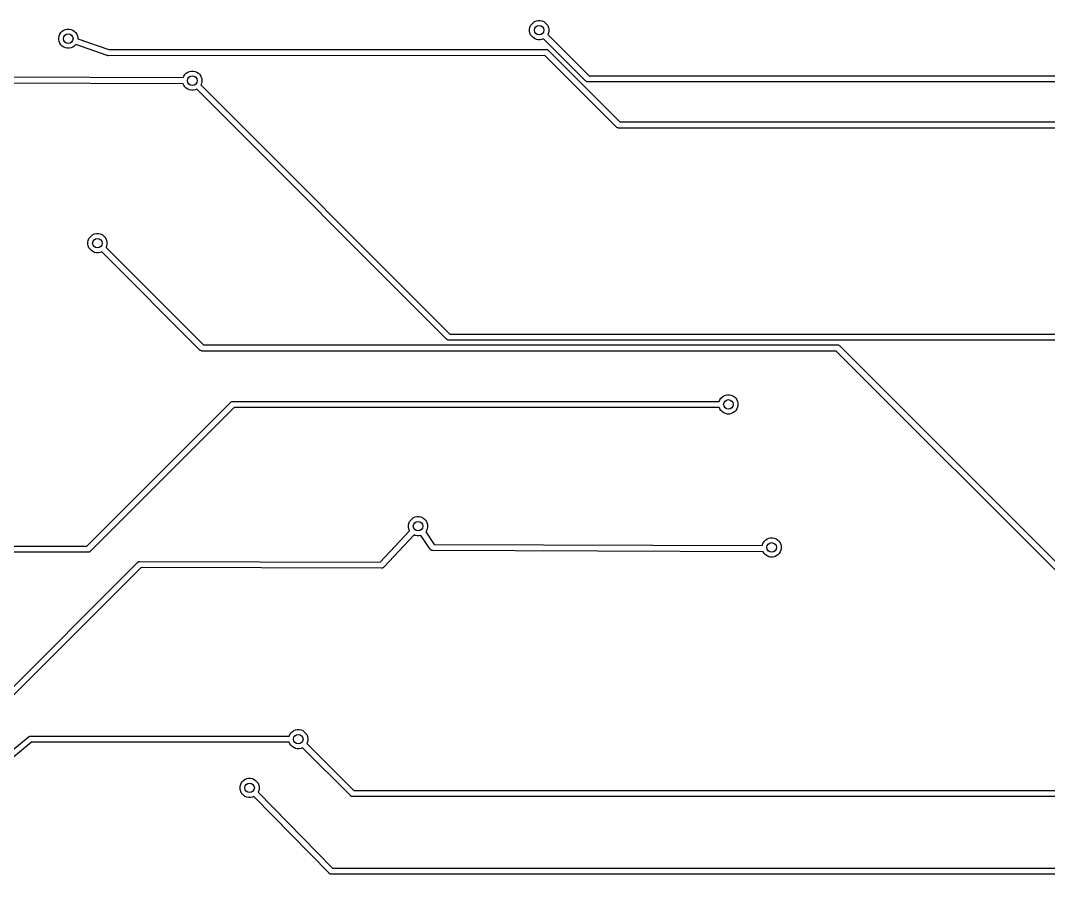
# Model space of a CAD drawing. Extents: x -26.1 to -7.5, y -7.6 to -2.3.
# Drawn here: x -22.234 to -20.545, y -5.204 to -3.791 of the extents above; entities that cross this region are included whole.
import ezdxf

# ---------------------------------------------------------------- set-up
doc = ezdxf.new("R2010")
doc.units = 0
doc.header["$MEASUREMENT"] = 0
doc.layers.add('BLACK', color=7, linetype='CONTINUOUS')

msp = doc.modelspace()

# ---------------------------------------------------------------- linework, layer by layer
at = {"layer": 'BLACK', "linetype": 'CONTINUOUS'}
for p, q in [((-21.3971, -3.80241), (-21.396, -3.79954)), ((-21.396, -3.79954), (-21.3942, -3.79696)), ((-21.3942, -3.79696), (-21.392, -3.79477)), ((-21.392, -3.79477), (-21.3895, -3.79304)), ((-21.3895, -3.79304), (-21.3866, -3.79186)), ((-21.3866, -3.79186), (-21.3836, -3.79125)), ((-21.3836, -3.79125), (-21.3804, -3.79125)), ((-21.3804, -3.79125), (-21.3774, -3.79186)), ((-21.3774, -3.79186), (-21.3745, -3.79304)), ((-21.3745, -3.79304), (-21.372, -3.79477)), ((-21.372, -3.79477), (-21.3698, -3.79696)), ((-21.3698, -3.79696), (-21.368, -3.79954)), ((-21.368, -3.79954), (-21.3669, -3.80241)), ((-22.1717, -3.81945), (-22.1711, -3.81641)), ((-22.1711, -3.81641), (-22.17, -3.81354)), ((-22.17, -3.81354), (-22.1682, -3.81096)), ((-22.1682, -3.81096), (-22.166, -3.80877)), ((-22.166, -3.80877), (-22.1635, -3.80704)), ((-22.1635, -3.80704), (-22.1606, -3.80586)), ((-22.1606, -3.80586), (-22.1576, -3.80525)), ((-22.1576, -3.80525), (-22.1544, -3.80525)), ((-22.1544, -3.80525), (-22.1514, -3.80586)), ((-22.1514, -3.80586), (-22.1485, -3.80704)), ((-22.1485, -3.80704), (-22.146, -3.80877)), ((-22.146, -3.80877), (-22.1438, -3.81096)), ((-22.1438, -3.81096), (-22.142, -3.81354)), ((-22.142, -3.81354), (-22.1409, -3.81641)), ((-22.1409, -3.81641), (-22.1403, -3.81945)), ((-21.3977, -3.80545), (-21.3971, -3.80241)), ((-21.3977, -3.80855), (-21.3977, -3.80545)), ((-21.3971, -3.81159), (-21.3977, -3.80855)), ((-21.396, -3.81446), (-21.3971, -3.81159)), ((-21.3942, -3.81704), (-21.396, -3.81446)), ((-21.392, -3.81923), (-21.3942, -3.81704)), ((-21.3669, -3.81159), (-21.3679, -3.81405)), ((-21.3679, -3.81405), (-21.3001, -3.88183)), ((-21.3669, -3.80241), (-21.3663, -3.80545)), ((-21.3663, -3.80855), (-21.3669, -3.81159)), ((-21.3663, -3.80545), (-21.3663, -3.80855)), ((-22.1717, -3.82255), (-22.1717, -3.81945)), ((-22.1711, -3.82559), (-22.1717, -3.82255)), ((-22.17, -3.82846), (-22.1711, -3.82559)), ((-22.1682, -3.83104), (-22.17, -3.82846)), ((-22.166, -3.83323), (-22.1682, -3.83104)), ((-22.1635, -3.83496), (-22.166, -3.83323)), ((-22.146, -3.83323), (-22.1485, -3.83496)), ((-22.1438, -3.83104), (-22.146, -3.83323)), ((-22.1435, -3.83065), (-22.1438, -3.83104)), ((-22.092, -3.84859), (-22.1435, -3.83065)), ((-22.1403, -3.81945), (-22.1403, -3.82119)), ((-22.1403, -3.82119), (-22.0892, -3.839)), ((-21.3895, -3.82096), (-21.392, -3.81923)), ((-21.3866, -3.82214), (-21.3895, -3.82096)), ((-21.3836, -3.82275), (-21.3866, -3.82214)), ((-21.3804, -3.82275), (-21.3836, -3.82275)), ((-21.3774, -3.82214), (-21.3804, -3.82275)), ((-21.3749, -3.82112), (-21.3774, -3.82214)), ((-21.3059, -3.89019), (-21.3749, -3.82112)), ((-22.1606, -3.83614), (-22.1635, -3.83496)), ((-22.1576, -3.83675), (-22.1606, -3.83614)), ((-22.1544, -3.83675), (-22.1576, -3.83675)), ((-22.1514, -3.83614), (-22.1544, -3.83675)), ((-22.1485, -3.83496), (-22.1514, -3.83614)), ((-22.0919, -3.84864), (-22.092, -3.84859)), ((-22.0915, -3.84876), (-22.0919, -3.84864)), ((-22.0914, -3.8488), (-22.0915, -3.84876)), ((-22.0913, -3.84883), (-22.0914, -3.8488)), ((-22.091, -3.84893), (-22.0913, -3.84883)), ((-22.0908, -3.84894), (-22.091, -3.84893)), ((-22.0907, -3.84898), (-22.0908, -3.84894)), ((-22.0903, -3.84899), (-22.0907, -3.84898)), ((-22.0902, -3.849), (-22.0903, -3.84899)), ((-22.0901, -3.849), (-22.0902, -3.849)), ((-22.0897, -3.84902), (-22.0901, -3.849)), ((-22.0896, -3.849), (-22.0897, -3.84902)), ((-21.3726, -3.84875), (-22.0896, -3.849)), ((-22.0892, -3.839), (-21.3708, -3.83875)), ((-21.2552, -3.9662), (-21.3726, -3.84875)), ((-21.3708, -3.83875), (-21.3705, -3.83872)), ((-21.3705, -3.83872), (-21.37, -3.83878)), ((-21.37, -3.83878), (-21.3696, -3.83882)), ((-21.3696, -3.83882), (-21.3696, -3.83882)), ((-21.3696, -3.83882), (-21.3696, -3.83882)), ((-21.3696, -3.83882), (-21.3691, -3.83897)), ((-21.3691, -3.83897), (-21.3686, -3.83911)), ((-21.3686, -3.83911), (-21.3686, -3.83911)), ((-21.3686, -3.83911), (-21.3686, -3.83911)), ((-21.3686, -3.83911), (-21.3681, -3.83936)), ((-21.3681, -3.83936), (-21.3677, -3.83957)), ((-21.3677, -3.83957), (-21.3677, -3.83957)), ((-21.3677, -3.83957), (-21.3677, -3.83957)), ((-21.3677, -3.83957), (-21.3674, -3.83988)), ((-21.3674, -3.83988), (-21.367, -3.84019)), ((-21.367, -3.84019), (-21.3668, -3.84039)), ((-21.3668, -3.84039), (-21.2494, -3.95783)), ((-24.6167, -3.876), (-21.967, -3.88495)), ((-21.967, -3.88495), (-21.966, -3.88254)), ((-21.966, -3.88254), (-21.9642, -3.87996)), ((-21.9642, -3.87996), (-21.962, -3.87777)), ((-21.962, -3.87777), (-21.9595, -3.87604)), ((-21.9595, -3.87604), (-21.9566, -3.87486)), ((-21.9566, -3.87486), (-21.9536, -3.87425)), ((-21.9536, -3.87425), (-21.9504, -3.87425)), ((-21.9504, -3.87425), (-21.9474, -3.87486)), ((-21.9474, -3.87486), (-21.9445, -3.87604)), ((-21.9445, -3.87604), (-21.942, -3.87777)), ((-21.942, -3.87777), (-21.9398, -3.87996)), ((-21.9398, -3.87996), (-21.938, -3.88254)), ((-21.938, -3.88254), (-21.9369, -3.88541)), ((-21.3001, -3.88183), (-17.2587, -3.88183)), ((-21.967, -3.89495), (-24.617, -3.886)), ((-21.966, -3.89746), (-21.967, -3.89495)), ((-21.9642, -3.90004), (-21.966, -3.89746)), ((-21.962, -3.90223), (-21.9642, -3.90004)), ((-21.9595, -3.90396), (-21.962, -3.90223)), ((-21.9369, -3.89459), (-21.9379, -3.89705)), ((-21.9379, -3.89705), (-21.5286, -4.30637)), ((-21.9369, -3.88541), (-21.9363, -3.88845)), ((-21.9363, -3.89155), (-21.9369, -3.89459)), ((-21.9363, -3.88845), (-21.9363, -3.89155)), ((-21.3057, -3.89039), (-21.3059, -3.89019)), ((-21.305, -3.89097), (-21.3057, -3.89039)), ((-21.305, -3.89101), (-21.305, -3.89097)), ((-21.3041, -3.89147), (-21.305, -3.89101)), ((-21.3031, -3.89176), (-21.3041, -3.89147)), ((-21.3022, -3.89186), (-21.3031, -3.89176)), ((-21.3019, -3.89183), (-21.3022, -3.89186)), ((-17.2605, -3.89183), (-21.3019, -3.89183)), ((-21.9566, -3.90514), (-21.9595, -3.90396)), ((-21.9536, -3.90575), (-21.9566, -3.90514)), ((-21.9504, -3.90575), (-21.9536, -3.90575)), ((-21.9474, -3.90514), (-21.9504, -3.90575)), ((-21.9449, -3.90412), (-21.9474, -3.90514)), ((-21.5343, -4.31474), (-21.9449, -3.90412)), ((-21.255, -3.96639), (-21.2552, -3.9662)), ((-21.2542, -3.96701), (-21.255, -3.96639)), ((-21.2534, -3.96748), (-21.2542, -3.96701)), ((-21.2524, -3.96776), (-21.2534, -3.96748)), ((-21.2514, -3.96786), (-21.2524, -3.96776)), ((-21.2512, -3.96783), (-21.2514, -3.96786)), ((-19.3992, -3.96783), (-21.2512, -3.96783)), ((-21.2494, -3.95783), (-19.3974, -3.95783)), ((-22.1237, -4.15545), (-22.1231, -4.15241)), ((-22.1237, -4.15855), (-22.1237, -4.15545)), ((-22.1231, -4.15241), (-22.122, -4.14954)), ((-22.122, -4.14954), (-22.1202, -4.14696)), ((-22.1202, -4.14696), (-22.118, -4.14477)), ((-22.118, -4.14477), (-22.1155, -4.14304)), ((-22.1155, -4.14304), (-22.1126, -4.14186)), ((-22.1126, -4.14186), (-22.1096, -4.14125)), ((-22.1096, -4.14125), (-22.1064, -4.14125)), ((-22.1064, -4.14125), (-22.1034, -4.14186)), ((-22.1034, -4.14186), (-22.1005, -4.14304)), ((-22.1005, -4.14304), (-22.098, -4.14477)), ((-22.098, -4.14477), (-22.0958, -4.14696)), ((-22.0958, -4.14696), (-22.094, -4.14954)), ((-22.094, -4.14954), (-22.0929, -4.15241)), ((-22.0929, -4.15241), (-22.0923, -4.15545)), ((-22.0923, -4.15545), (-22.0923, -4.15855)), ((-22.1231, -4.16159), (-22.1237, -4.15855)), ((-22.122, -4.16446), (-22.1231, -4.16159)), ((-22.1202, -4.16704), (-22.122, -4.16446)), ((-22.118, -4.16923), (-22.1202, -4.16704)), ((-22.1155, -4.17096), (-22.118, -4.16923)), ((-22.1126, -4.17214), (-22.1155, -4.17096)), ((-22.1096, -4.17275), (-22.1126, -4.17214)), ((-22.1034, -4.17214), (-22.1064, -4.17275)), ((-22.1009, -4.17112), (-22.1034, -4.17214)), ((-21.9395, -4.33261), (-22.1009, -4.17112)), ((-22.0929, -4.16159), (-22.0939, -4.16405)), ((-22.0939, -4.16405), (-21.9337, -4.32425)), ((-22.0923, -4.15855), (-22.0929, -4.16159)), ((-22.1064, -4.17275), (-22.1096, -4.17275)), ((-21.5286, -4.30637), (-19.496, -4.30637)), ((-21.9337, -4.32425), (-20.8919, -4.32425)), ((-21.5342, -4.31493), (-21.5343, -4.31474)), ((-21.5339, -4.31517), (-21.5342, -4.31493)), ((-21.5334, -4.31555), (-21.5339, -4.31517)), ((-21.5325, -4.31602), (-21.5334, -4.31555)), ((-21.5316, -4.3163), (-21.5325, -4.31602)), ((-21.5306, -4.3164), (-21.5316, -4.3163)), ((-21.5304, -4.31637), (-21.5306, -4.3164)), ((-19.4942, -4.31637), (-21.5304, -4.31637)), ((-20.8919, -4.32425), (-20.8917, -4.32422)), ((-20.8917, -4.32422), (-20.8915, -4.32425)), ((-20.8915, -4.32425), (-20.8907, -4.32432)), ((-20.8907, -4.32432), (-20.8898, -4.32461)), ((-21.9393, -4.3328), (-21.9395, -4.33261)), ((-21.9385, -4.33343), (-21.9393, -4.3328)), ((-21.9377, -4.33389), (-21.9385, -4.33343)), ((-21.9367, -4.33418), (-21.9377, -4.33389)), ((-21.936, -4.33425), (-21.9367, -4.33418)), ((-21.9358, -4.33427), (-21.936, -4.33425)), ((-21.936, -4.33425), (-21.936, -4.33425)), ((-21.9355, -4.33425), (-21.9358, -4.33427)), ((-20.8938, -4.33425), (-21.9355, -4.33425)), ((-20.4432, -4.78483), (-20.8938, -4.33425)), ((-20.8898, -4.32461), (-20.8889, -4.32507)), ((-20.8889, -4.32507), (-20.8881, -4.3257)), ((-20.8881, -4.3257), (-20.888, -4.32589)), ((-20.888, -4.32589), (-20.4361, -4.77776)), ((-21.081, -4.40977), (-21.0785, -4.40804)), ((-21.0785, -4.40804), (-21.0756, -4.40686)), ((-21.0756, -4.40686), (-21.0726, -4.40625)), ((-21.0726, -4.40625), (-21.0694, -4.40625)), ((-21.0694, -4.40625), (-21.0664, -4.40686)), ((-21.0664, -4.40686), (-21.0635, -4.40804)), ((-21.0635, -4.40804), (-21.061, -4.40977)), ((-22.1254, -4.65496), (-21.8891, -4.41864)), ((-21.8891, -4.41864), (-21.8889, -4.41845)), ((-21.8889, -4.41845), (-21.8882, -4.41782)), ((-21.8882, -4.41782), (-21.8873, -4.41736)), ((-21.8873, -4.41736), (-21.8863, -4.41707)), ((-21.8863, -4.41707), (-21.8856, -4.417)), ((-21.8856, -4.417), (-21.8854, -4.41698)), ((-21.8854, -4.41698), (-21.8851, -4.417)), ((-21.8851, -4.417), (-21.086, -4.417)), ((-21.086, -4.417), (-21.085, -4.41454)), ((-21.085, -4.41454), (-21.0832, -4.41196)), ((-21.0832, -4.41196), (-21.081, -4.40977)), ((-21.061, -4.40977), (-21.0588, -4.41196)), ((-21.0588, -4.41196), (-21.057, -4.41454)), ((-21.057, -4.41454), (-21.0559, -4.41741)), ((-21.0559, -4.41741), (-21.0553, -4.42045)), ((-21.0553, -4.42355), (-21.0559, -4.42659)), ((-21.0553, -4.42045), (-21.0553, -4.42355)), ((-21.8833, -4.427), (-22.1196, -4.66332)), ((-21.086, -4.427), (-21.8833, -4.427)), ((-21.085, -4.42946), (-21.086, -4.427)), ((-21.0832, -4.43204), (-21.085, -4.42946)), ((-21.081, -4.43423), (-21.0832, -4.43204)), ((-21.0785, -4.43596), (-21.081, -4.43423)), ((-21.0756, -4.43714), (-21.0785, -4.43596)), ((-21.0726, -4.43775), (-21.0756, -4.43714)), ((-21.0694, -4.43775), (-21.0726, -4.43775)), ((-21.0664, -4.43714), (-21.0694, -4.43775)), ((-21.0635, -4.43596), (-21.0664, -4.43714)), ((-21.061, -4.43423), (-21.0635, -4.43596)), ((-21.0588, -4.43204), (-21.061, -4.43423)), ((-21.057, -4.42946), (-21.0588, -4.43204)), ((-21.0559, -4.42659), (-21.057, -4.42946)), ((-21.5932, -4.61196), (-21.591, -4.60977)), ((-21.591, -4.60977), (-21.5885, -4.60804)), ((-21.5885, -4.60804), (-21.5856, -4.60686)), ((-21.5856, -4.60686), (-21.5826, -4.60625)), ((-21.5826, -4.60625), (-21.5794, -4.60625)), ((-21.5794, -4.60625), (-21.5764, -4.60686)), ((-21.5764, -4.60686), (-21.5735, -4.60804)), ((-21.5735, -4.60804), (-21.571, -4.60977)), ((-21.571, -4.60977), (-21.5688, -4.61196)), ((-21.5967, -4.62045), (-21.5961, -4.61741)), ((-21.5967, -4.62355), (-21.5967, -4.62045)), ((-21.5961, -4.62659), (-21.5967, -4.62355)), ((-21.5961, -4.61741), (-21.595, -4.61454)), ((-21.595, -4.62946), (-21.5961, -4.62659)), ((-21.595, -4.61454), (-21.5932, -4.61196)), ((-21.5688, -4.61196), (-21.567, -4.61454)), ((-21.567, -4.61454), (-21.5659, -4.61741)), ((-21.5659, -4.62659), (-21.567, -4.62946)), ((-21.5659, -4.61741), (-21.5653, -4.62045)), ((-21.5653, -4.62355), (-21.5659, -4.62659)), ((-21.5653, -4.62045), (-21.5653, -4.62355)), ((-21.6432, -4.68099), (-21.5949, -4.62953)), ((-21.5876, -4.63632), (-21.6372, -4.6893)), ((-21.5949, -4.62953), (-21.595, -4.62946)), ((-21.5856, -4.63714), (-21.5876, -4.63632)), ((-21.5826, -4.63775), (-21.5856, -4.63714)), ((-21.5794, -4.63775), (-21.5826, -4.63775)), ((-21.5766, -4.63719), (-21.5794, -4.63775)), ((-21.5613, -4.65959), (-21.5766, -4.63719)), ((-21.567, -4.62946), (-21.5684, -4.63151)), ((-21.5684, -4.63151), (-21.5544, -4.65201)), ((-21.0122, -4.64696), (-21.01, -4.64477)), ((-21.01, -4.64477), (-21.0075, -4.64304)), ((-21.0075, -4.64304), (-21.0046, -4.64186)), ((-21.0046, -4.64186), (-21.0016, -4.64125)), ((-21.0016, -4.64125), (-20.9984, -4.64125)), ((-20.9984, -4.64125), (-20.9954, -4.64186)), ((-20.9954, -4.64186), (-20.9925, -4.64304)), ((-20.9925, -4.64304), (-20.99, -4.64477)), ((-20.99, -4.64477), (-20.9878, -4.64696)), ((-22.7219, -4.65496), (-22.1254, -4.65496)), ((-21.5612, -4.65978), (-21.5613, -4.65959)), ((-21.561, -4.66), (-21.5612, -4.65978)), ((-21.561, -4.66003), (-21.561, -4.66)), ((-21.5609, -4.66019), (-21.561, -4.66003)), ((-21.5606, -4.66054), (-21.5609, -4.66019)), ((-21.5605, -4.66056), (-21.5606, -4.66054)), ((-21.5605, -4.6606), (-21.5605, -4.66056)), ((-21.5602, -4.66088), (-21.5605, -4.6606)), ((-21.5598, -4.66117), (-21.5602, -4.66088)), ((-21.5598, -4.66119), (-21.5598, -4.66117)), ((-21.5597, -4.66121), (-21.5598, -4.66119)), ((-21.5593, -4.66142), (-21.5597, -4.66121)), ((-21.5589, -4.66163), (-21.5593, -4.66142)), ((-21.5589, -4.66165), (-21.5589, -4.66163)), ((-21.5589, -4.66166), (-21.5589, -4.66165)), ((-21.5584, -4.66179), (-21.5589, -4.66166)), ((-21.558, -4.66192), (-21.5584, -4.66179)), ((-21.558, -4.66193), (-21.558, -4.66192)), ((-21.5579, -4.66194), (-21.558, -4.66193)), ((-21.5575, -4.66198), (-21.5579, -4.66194)), ((-21.5573, -4.662), (-21.5575, -4.66198)), ((-21.5572, -4.662), (-21.5573, -4.662)), ((-21.5569, -4.66202), (-21.5572, -4.662)), ((-21.5567, -4.662), (-21.5569, -4.66202)), ((-21.0142, -4.66396), (-21.5567, -4.662)), ((-21.5544, -4.65201), (-21.0155, -4.65395)), ((-21.0155, -4.65395), (-21.0151, -4.65241)), ((-21.0151, -4.65241), (-21.014, -4.64954)), ((-21.014, -4.64954), (-21.0122, -4.64696)), ((-20.9878, -4.64696), (-20.986, -4.64954)), ((-20.986, -4.64954), (-20.9849, -4.65241)), ((-20.9849, -4.66159), (-20.986, -4.66446)), ((-20.9849, -4.65241), (-20.9843, -4.65545)), ((-20.9843, -4.65855), (-20.9849, -4.66159)), ((-20.9843, -4.65545), (-20.9843, -4.65855)), ((-22.1236, -4.66496), (-22.7337, -4.66496)), ((-22.1233, -4.66498), (-22.1236, -4.66496)), ((-22.1231, -4.66496), (-22.1233, -4.66498)), ((-22.1223, -4.66489), (-22.1231, -4.66496)), ((-22.1214, -4.6646), (-22.1223, -4.66489)), ((-22.1205, -4.66414), (-22.1214, -4.6646)), ((-22.1198, -4.66351), (-22.1205, -4.66414)), ((-22.1196, -4.66332), (-22.1198, -4.66351)), ((-21.014, -4.66446), (-21.0142, -4.66396)), ((-21.0122, -4.66704), (-21.014, -4.66446)), ((-21.01, -4.66923), (-21.0122, -4.66704)), ((-21.0075, -4.67096), (-21.01, -4.66923)), ((-21.0046, -4.67214), (-21.0075, -4.67096)), ((-21.0016, -4.67275), (-21.0046, -4.67214)), ((-20.9984, -4.67275), (-21.0016, -4.67275)), ((-20.9954, -4.67214), (-20.9984, -4.67275)), ((-20.9925, -4.67096), (-20.9954, -4.67214)), ((-20.99, -4.66923), (-20.9925, -4.67096)), ((-20.9878, -4.66704), (-20.99, -4.66923)), ((-20.986, -4.66446), (-20.9878, -4.66704)), ((-22.8997, -5.53929), (-22.0421, -4.68163)), ((-22.0363, -4.69001), (-22.8914, -5.54507)), ((-22.0421, -4.68163), (-22.0419, -4.68144)), ((-22.0419, -4.68144), (-22.0415, -4.68114)), ((-22.0415, -4.68114), (-22.0412, -4.68082)), ((-22.0412, -4.68082), (-22.0411, -4.68082)), ((-22.0411, -4.68082), (-22.0407, -4.68059)), ((-22.0411, -4.68082), (-22.0411, -4.68082)), ((-22.0407, -4.68059), (-22.0403, -4.68036)), ((-22.0403, -4.68035), (-22.0398, -4.68022)), ((-22.0403, -4.68036), (-22.0403, -4.68035)), ((-22.0403, -4.68036), (-22.0403, -4.68036)), ((-22.0398, -4.68022), (-22.0393, -4.68007)), ((-22.0393, -4.68007), (-22.0389, -4.68002)), ((-22.0393, -4.68007), (-22.0393, -4.68007)), ((-22.0393, -4.68007), (-22.0393, -4.68007)), ((-22.0389, -4.68002), (-22.0384, -4.67998)), ((-22.0384, -4.67998), (-22.0381, -4.68)), ((-22.0381, -4.68), (-21.6432, -4.68099)), ((-21.6412, -4.691), (-22.0363, -4.69001)), ((-21.6408, -4.69102), (-21.6412, -4.691)), ((-21.6404, -4.69097), (-21.6408, -4.69102)), ((-21.64, -4.69093), (-21.6404, -4.69097)), ((-21.6399, -4.6909), (-21.64, -4.69093)), ((-21.6395, -4.69076), (-21.6399, -4.69089)), ((-21.6399, -4.69089), (-21.6399, -4.6909)), ((-21.6391, -4.69065), (-21.6395, -4.69076)), ((-21.639, -4.69061), (-21.6391, -4.69065)), ((-21.6389, -4.69058), (-21.639, -4.69061)), ((-21.6386, -4.69037), (-21.6389, -4.69058)), ((-21.6382, -4.69018), (-21.6386, -4.69037)), ((-21.6381, -4.69009), (-21.6382, -4.69013)), ((-21.6382, -4.69013), (-21.6382, -4.69018)), ((-21.6378, -4.68982), (-21.6381, -4.69009)), ((-21.6375, -4.68956), (-21.6378, -4.68982)), ((-21.6372, -4.6893), (-21.6375, -4.68956)), ((-21.793, -4.967), (-21.792, -4.96454)), ((-21.792, -4.96454), (-21.7902, -4.96196)), ((-21.7902, -4.96196), (-21.788, -4.95977)), ((-21.788, -4.95977), (-21.7855, -4.95804)), ((-21.7855, -4.95804), (-21.7826, -4.95686)), ((-21.7826, -4.95686), (-21.7796, -4.95625)), ((-21.7796, -4.95625), (-21.7764, -4.95625)), ((-21.7764, -4.95625), (-21.7734, -4.95686)), ((-21.7734, -4.95686), (-21.7705, -4.95804)), ((-21.7705, -4.95804), (-21.768, -4.95977)), ((-21.768, -4.95977), (-21.7658, -4.96196)), ((-21.7658, -4.96196), (-21.764, -4.96454)), ((-21.764, -4.96454), (-21.7629, -4.96741)), ((-22.2826, -5.01865), (-22.2216, -4.96845)), ((-22.2162, -4.977), (-22.2763, -5.02638)), ((-22.2216, -4.96845), (-22.2212, -4.96815)), ((-22.2216, -4.96845), (-22.2216, -4.96845)), ((-22.2212, -4.96815), (-22.221, -4.96798)), ((-22.221, -4.96798), (-22.2208, -4.96782)), ((-22.221, -4.96798), (-22.221, -4.96798)), ((-22.2208, -4.96782), (-22.2206, -4.96771)), ((-22.2206, -4.96771), (-22.2204, -4.96757)), ((-22.2204, -4.96757), (-22.2201, -4.96748)), ((-22.2201, -4.96748), (-22.2199, -4.96736)), ((-22.2199, -4.96736), (-22.2197, -4.96729)), ((-22.2197, -4.96729), (-22.2195, -4.96719)), ((-22.2195, -4.96719), (-22.2192, -4.96714)), ((-22.2192, -4.96714), (-22.219, -4.96707)), ((-22.219, -4.96707), (-22.2187, -4.96705)), ((-22.2187, -4.96705), (-22.2185, -4.967)), ((-22.2185, -4.967), (-22.2182, -4.967)), ((-22.2182, -4.967), (-22.2182, -4.967)), ((-22.2182, -4.967), (-22.218, -4.967)), ((-22.218, -4.967), (-22.2175, -4.967)), ((-22.2175, -4.967), (-22.2175, -4.967)), ((-22.2175, -4.967), (-21.793, -4.967)), ((-21.793, -4.977), (-22.2162, -4.977)), ((-21.792, -4.97946), (-21.793, -4.977)), ((-21.7902, -4.98204), (-21.792, -4.97946)), ((-21.788, -4.98423), (-21.7902, -4.98204)), ((-21.7629, -4.97659), (-21.7639, -4.97905)), ((-21.7639, -4.97905), (-21.6866, -5.05637)), ((-21.7629, -4.96741), (-21.7623, -4.97045)), ((-21.7623, -4.97355), (-21.7629, -4.97659)), ((-21.7623, -4.97045), (-21.7623, -4.97355)), ((-21.7855, -4.98596), (-21.788, -4.98423)), ((-21.7826, -4.98714), (-21.7855, -4.98596)), ((-21.7796, -4.98775), (-21.7826, -4.98714)), ((-21.7764, -4.98775), (-21.7796, -4.98775)), ((-21.7734, -4.98714), (-21.7764, -4.98775)), ((-21.7709, -4.98612), (-21.7734, -4.98714)), ((-21.6923, -5.06474), (-21.7709, -4.98612)), ((-21.8737, -5.05045), (-21.8731, -5.04741)), ((-21.8737, -5.05355), (-21.8737, -5.05045)), ((-21.8731, -5.04741), (-21.872, -5.04454)), ((-21.872, -5.04454), (-21.8702, -5.04196)), ((-21.8702, -5.04196), (-21.868, -5.03977)), ((-21.868, -5.03977), (-21.8655, -5.03804)), ((-21.8655, -5.03804), (-21.8626, -5.03686)), ((-21.8626, -5.03686), (-21.8596, -5.03625)), ((-21.8596, -5.03625), (-21.8564, -5.03625)), ((-21.8564, -5.03625), (-21.8534, -5.03686)), ((-21.8534, -5.03686), (-21.8505, -5.03804)), ((-21.8505, -5.03804), (-21.848, -5.03977)), ((-21.848, -5.03977), (-21.8458, -5.04196)), ((-21.8458, -5.04196), (-21.844, -5.04454)), ((-21.844, -5.04454), (-21.8429, -5.04741)), ((-21.8429, -5.04741), (-21.8423, -5.05045)), ((-21.8423, -5.05045), (-21.8423, -5.05355)), ((-21.8731, -5.05659), (-21.8737, -5.05355)), ((-21.872, -5.05946), (-21.8731, -5.05659)), ((-21.8702, -5.06204), (-21.872, -5.05946)), ((-21.868, -5.06423), (-21.8702, -5.06204)), ((-21.8655, -5.06596), (-21.868, -5.06423)), ((-21.8626, -5.06714), (-21.8655, -5.06596)), ((-21.8596, -5.06775), (-21.8626, -5.06714)), ((-21.8564, -5.06775), (-21.8596, -5.06775)), ((-21.8534, -5.06714), (-21.8564, -5.06775)), ((-21.8511, -5.06618), (-21.8534, -5.06714)), ((-21.7273, -5.19234), (-21.8511, -5.06618)), ((-21.8429, -5.05659), (-21.8439, -5.0592)), ((-21.8439, -5.0592), (-21.7215, -5.184)), ((-21.8423, -5.05355), (-21.8429, -5.05659)), ((-21.6922, -5.06493), (-21.6923, -5.06474)), ((-21.6914, -5.06555), (-21.6922, -5.06493)), ((-21.6905, -5.06602), (-21.6914, -5.06555)), ((-21.6914, -5.06555), (-21.6914, -5.06555)), ((-21.6896, -5.0663), (-21.6905, -5.06602)), ((-21.6886, -5.0664), (-21.6896, -5.0663)), ((-21.6884, -5.06637), (-21.6886, -5.0664)), ((-19.6779, -5.06637), (-21.6884, -5.06637)), ((-21.6866, -5.05637), (-19.6797, -5.05637)), ((-21.7215, -5.184), (-18.8505, -5.184)), ((-21.7272, -5.19255), (-21.7273, -5.19234)), ((-21.7268, -5.19285), (-21.7272, -5.19255)), ((-21.7264, -5.19315), (-21.7268, -5.19285)), ((-21.7264, -5.19316), (-21.7264, -5.19315)), ((-21.7264, -5.19318), (-21.7264, -5.19316)), ((-21.726, -5.1934), (-21.7264, -5.19318)), ((-21.7256, -5.19362), (-21.726, -5.1934)), ((-21.7255, -5.19363), (-21.7256, -5.19362)), ((-21.7255, -5.19364), (-21.7255, -5.19363)), ((-21.7251, -5.19378), (-21.7255, -5.19364)), ((-21.7246, -5.19392), (-21.7251, -5.19378)), ((-21.7246, -5.19393), (-21.7246, -5.19392)), ((-21.7246, -5.19392), (-21.7246, -5.19392)), ((-21.7241, -5.19397), (-21.7246, -5.19393)), ((-21.7237, -5.19402), (-21.7241, -5.19397)), ((-21.7234, -5.194), (-21.7237, -5.19402)), ((-18.8523, -5.194), (-21.7234, -5.194))]:
    msp.add_line(p, q, dxfattribs=at)
at = {"layer": 'BLACK'}
for centre in [(-21.382, -3.807), (-22.156, -3.821), (-21.952, -3.89), (-22.108, -4.157), (-21.071, -4.422), (-21.581, -4.622), (-21, -4.657), (-21.778, -4.972), (-21.858, -5.052)]:
    msp.add_circle(centre, 0.00787, dxfattribs=at)

doc.saveas('drawing.dxf')
